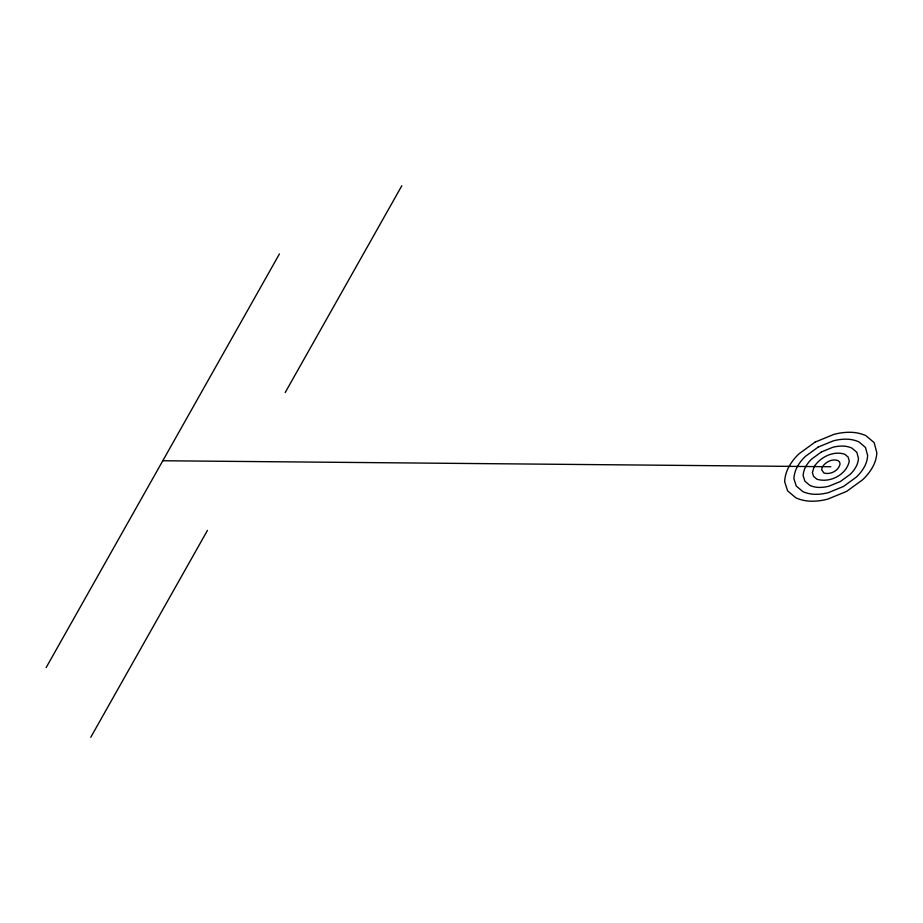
<?xml version="1.0" encoding="UTF-8"?>
<svg xmlns="http://www.w3.org/2000/svg" width="923" height="923" viewBox="0 0 923 923"><rect width="100%" height="100%" fill="white"/><g stroke="black" fill="none" stroke-linecap="round" stroke-linejoin="round"><path stroke-width="1.38" d="M46.15 667.571L279.438 253.929M90.777 737.258L207.421 530.437M285.184 392.563L401.828 185.742M162.794 460.75L830.873 466.738M814.167 466.588L812.378 472.668L813.567 476.383L816.89 479.199C829.789 483.306 846.564 474.768 849.264 461.165L848.179 457.104L844.857 454.278C833.411 450.459 820.616 457.012 814.167 466.588M822.52 466.669L821.62 469.703L823.881 472.968C830.331 475.022 838.719 470.753 840.068 463.957L839.526 461.915L837.865 460.508C832.142 458.604 825.739 461.881 822.52 466.669M815.09 442.105L799.018 453.804A59.107 55.357 24.3 0 0 789.119 466.369A40.07 37.531 24.3 0 0 784.631 481.564L787.596 490.851L795.926 497.889A37.739 35.351 24.3 0 0 811.432 501.212A59.107 55.357 24.3 0 0 827.977 499.043L846.656 491.382L862.728 479.683A59.107 55.357 24.3 0 0 872.627 467.119A37.739 35.351 24.3 0 0 876.85 452.801L874.15 442.636L865.82 435.587A37.739 35.351 24.3 0 0 850.314 432.276A59.107 55.357 24.3 0 0 833.757 434.445L815.09 442.105M818.251 447.032L805.387 456.389A47.281 44.292 24.3 0 0 797.472 466.438A32.051 30.021 24.3 0 0 793.884 478.599L796.261 486.029L802.906 491.659A30.194 28.278 24.3 0 0 815.321 494.313A47.281 44.292 24.3 0 0 828.566 492.582L843.495 486.456L856.359 477.087A47.281 44.292 24.3 0 0 864.274 467.038A30.194 28.278 24.3 0 0 867.655 455.593L865.486 447.459L858.84 441.817A30.194 28.278 24.3 0 0 846.426 439.163A47.281 44.292 24.3 0 0 833.181 440.906L818.251 447.032M821.401 451.958L811.755 458.985A35.466 33.216 24.3 0 0 805.825 466.519A24.044 22.521 24.3 0 0 803.125 475.633L804.914 481.206L809.898 485.429A22.637 21.206 24.3 0 0 819.209 487.425A35.466 33.216 24.3 0 0 829.142 486.121L840.345 481.529L849.991 474.503A35.466 33.216 24.3 0 0 855.921 466.969A22.637 21.206 24.3 0 0 858.459 458.385L856.832 452.282L851.848 448.047A22.637 21.206 24.3 0 0 842.537 446.063A35.466 33.216 24.3 0 0 832.604 447.367L821.401 451.958"/></g></svg>
